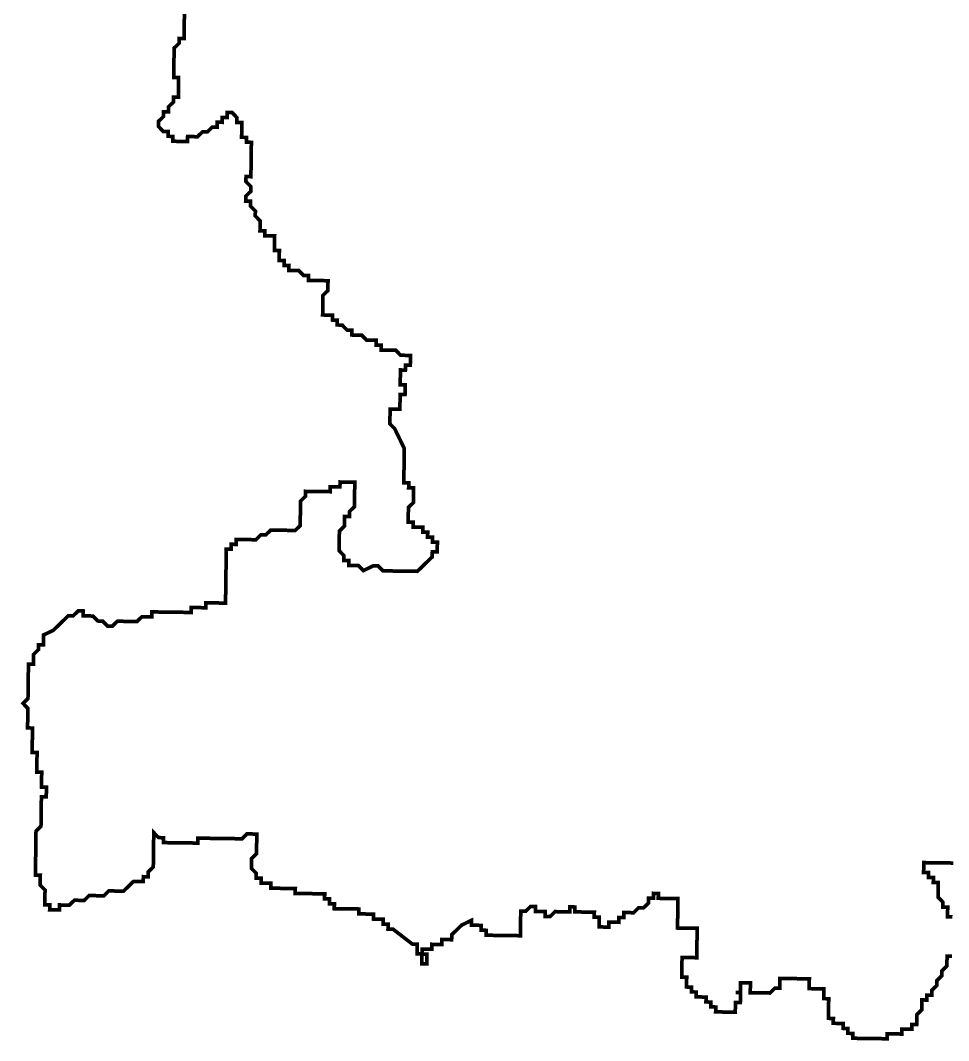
# Model space of a CAD drawing. Header units: metres. Extents: x 257673 to 289848, y 2129691 to 2228029.
# Drawn here: x 266583 to 267337, y 2169562 to 2170391 of the extents above; entities that cross this region are included whole.
import ezdxf

# ---------------------------------------------------------------- set-up
doc = ezdxf.new("R2010")
doc.units = ezdxf.units.M
doc.header["$MEASUREMENT"] = 0
doc.layers.add('HAZARDS LINE', color=1, linetype='Continuous')

msp = doc.modelspace()

# ---------------------------------------------------------------- linework, layer by layer
at = {"layer": 'HAZARDS LINE', "lineweight": 18}
for points in [[(266715.97, 2170396.58, 2.98, 2.98, 0), (266715.92, 2170392.59, 2.98, 2.98, 0), (266715.87, 2170388.6, 2.98, 2.98, 0), (266715.81, 2170384.62, 2.98, 2.98, 0), (266715.76, 2170380.63, 2.98, 2.98, 0), (266715.71, 2170376.64, 2.98, 2.98, 0), (266711.72, 2170376.7, 2.98, 2.98, 0), (266711.67, 2170372.71, 2.98, 2.98, 0), (266707.63, 2170368.78, 2.98, 2.98, 0), (266707.57, 2170364.79, 2.98, 2.98, 0), (266707.52, 2170360.8, 2.98, 2.98, 0), (266707.47, 2170356.82, 2.98, 2.98, 0), (266707.41, 2170352.83, 2.98, 2.98, 0), (266707.36, 2170348.84, 2.98, 2.98, 0), (266707.3, 2170344.86, 2.98, 2.98, 0), (266711.29, 2170344.8, 2.98, 2.98, 0), (266711.24, 2170340.82, 2.98, 2.98, 0), (266711.18, 2170336.83, 2.98, 2.98, 0), (266711.13, 2170332.84, 2.98, 2.98, 0), (266711.08, 2170328.86, 2.98, 2.98, 0), (266707.09, 2170328.91, 2.98, 2.98, 0), (266707.04, 2170324.92, 2.98, 2.98, 0), (266703, 2170320.99, 2.98, 2.98, 0), (266702.94, 2170317, 2.98, 2.98, 0), (266698.96, 2170317.06, 2.98, 2.98, 0), (266698.9, 2170313.07, 2.98, 2.98, 0), (266694.86, 2170309.14, 2.98, 2.98, 0), (266694.81, 2170305.15, 2.98, 2.98, 0), (266698.74, 2170301.11, 2.98, 2.98, 0), (266702.73, 2170301.06, 2.98, 2.98, 0), (266702.68, 2170297.07, 2.98, 2.98, 0), (266706.66, 2170297.02, 2.98, 2.98, 0), (266706.61, 2170293.03, 2.98, 2.98, 0), (266714.58, 2170292.92, 2.98, 2.98, 0), (266718.57, 2170292.87, 2.98, 2.98, 0), (266718.62, 2170296.85, 2.98, 2.98, 0), (266722.61, 2170296.8, 2.98, 2.98, 0), (266726.59, 2170296.75, 2.98, 2.98, 0), (266730.63, 2170300.68, 2.98, 2.98, 0), (266734.62, 2170300.63, 2.98, 2.98, 0), (266738.66, 2170304.56, 2.98, 2.98, 0), (266742.64, 2170304.51, 2.98, 2.98, 0), (266742.7, 2170308.49, 2.98, 2.98, 0), (266746.68, 2170308.44, 2.98, 2.98, 0), (266746.74, 2170312.43, 2.98, 2.98, 0), (266750.72, 2170312.37, 2.98, 2.98, 0), (266750.78, 2170316.36, 2.98, 2.98, 0), (266754.76, 2170316.31, 2.98, 2.98, 0), (266758.7, 2170312.27, 2.98, 2.98, 0), (266758.64, 2170308.28, 2.98, 2.98, 0), (266762.63, 2170308.23, 2.98, 2.98, 0), (266762.58, 2170304.24, 2.98, 2.98, 0), (266762.52, 2170300.25, 2.98, 2.98, 0), (266762.47, 2170296.27, 2.98, 2.98, 0), (266766.45, 2170296.21, 2.98, 2.98, 0), (266766.4, 2170292.22, 2.98, 2.98, 0), (266770.39, 2170292.17, 2.98, 2.98, 0), (266770.33, 2170288.18, 2.98, 2.98, 0), (266770.28, 2170284.2, 2.98, 2.98, 0), (266770.23, 2170280.21, 2.98, 2.98, 0), (266770.17, 2170276.22, 2.98, 2.98, 0), (266770.12, 2170272.24, 2.98, 2.98, 0), (266770.06, 2170268.25, 2.98, 2.98, 0), (266770.01, 2170264.26, 2.98, 2.98, 0), (266766.03, 2170264.32, 2.98, 2.98, 0), (266765.97, 2170260.33, 2.98, 2.98, 0), (266769.9, 2170256.29, 2.98, 2.98, 0), (266769.85, 2170252.3, 2.98, 2.98, 0), (266765.81, 2170248.37, 2.98, 2.98, 0), (266765.76, 2170244.38, 2.98, 2.98, 0), (266769.74, 2170244.33, 2.98, 2.98, 0), (266769.69, 2170240.34, 2.98, 2.98, 0), (266773.62, 2170236.3, 2.98, 2.98, 0), (266773.57, 2170232.32, 2.98, 2.98, 0), (266777.5, 2170228.28, 2.98, 2.98, 0), (266777.45, 2170224.29, 2.98, 2.98, 0), (266777.39, 2170220.3, 2.98, 2.98, 0), (266781.38, 2170220.25, 2.98, 2.98, 0), (266781.33, 2170216.26, 2.98, 2.98, 0), (266785.31, 2170216.21, 2.98, 2.98, 0), (266789.3, 2170216.15, 2.98, 2.98, 0), (266789.25, 2170212.17, 2.98, 2.98, 0), (266789.19, 2170208.18, 2.98, 2.98, 0), (266789.14, 2170204.19, 2.98, 2.98, 0), (266793.12, 2170204.14, 2.98, 2.98, 0), (266793.07, 2170200.15, 2.98, 2.98, 0), (266793.02, 2170196.17, 2.98, 2.98, 0), (266797, 2170196.11, 2.98, 2.98, 0), (266796.95, 2170192.13, 2.98, 2.98, 0), (266800.94, 2170192.07, 2.98, 2.98, 0), (266800.88, 2170188.09, 2.98, 2.98, 0), (266804.87, 2170188.03, 2.98, 2.98, 0), (266808.85, 2170187.98, 2.98, 2.98, 0), (266812.79, 2170183.94, 2.98, 2.98, 0), (266816.77, 2170183.88, 2.98, 2.98, 0), (266816.72, 2170179.9, 2.98, 2.98, 0), (266820.71, 2170179.84, 2.98, 2.98, 0), (266824.69, 2170179.79, 2.98, 2.98, 0), (266828.68, 2170179.74, 2.98, 2.98, 0), (266832.66, 2170179.68, 2.98, 2.98, 0), (266832.61, 2170175.7, 2.98, 2.98, 0), (266832.56, 2170171.71, 2.98, 2.98, 0), (266828.52, 2170167.78, 2.98, 2.98, 0), (266828.46, 2170163.79, 2.98, 2.98, 0), (266828.41, 2170159.8, 2.98, 2.98, 0), (266828.36, 2170155.82, 2.98, 2.98, 0), (266828.3, 2170151.83, 2.98, 2.98, 0), (266832.29, 2170151.78, 2.98, 2.98, 0), (266836.27, 2170151.72, 2.98, 2.98, 0), (266836.22, 2170147.74, 2.98, 2.98, 0), (266840.21, 2170147.68, 2.98, 2.98, 0), (266840.15, 2170143.7, 2.98, 2.98, 0), (266844.14, 2170143.64, 2.98, 2.98, 0), (266848.07, 2170139.6, 2.98, 2.98, 0), (266852.06, 2170139.55, 2.98, 2.98, 0), (266852, 2170135.56, 2.98, 2.98, 0), (266855.99, 2170135.51, 2.98, 2.98, 0), (266859.98, 2170135.45, 2.98, 2.98, 0), (266863.91, 2170131.41, 2.98, 2.98, 0), (266867.9, 2170131.36, 2.98, 2.98, 0), (266871.88, 2170131.31, 2.98, 2.98, 0), (266871.83, 2170127.32, 2.98, 2.98, 0), (266875.81, 2170127.27, 2.98, 2.98, 0), (266875.76, 2170123.28, 2.98, 2.98, 0), (266879.75, 2170123.23, 2.98, 2.98, 0), (266883.73, 2170123.17, 2.98, 2.98, 0), (266887.72, 2170123.12, 2.98, 2.98, 0), (266891.65, 2170119.08, 2.98, 2.98, 0), (266895.64, 2170119.02, 2.98, 2.98, 0), (266899.62, 2170118.97, 2.98, 2.98, 0), (266899.57, 2170114.98, 2.98, 2.98, 0), (266899.52, 2170111, 2.98, 2.98, 0), (266895.53, 2170111.05, 2.98, 2.98, 0), (266895.48, 2170107.06, 2.98, 2.98, 0), (266891.49, 2170107.12, 2.98, 2.98, 0), (266891.44, 2170103.13, 2.98, 2.98, 0), (266891.38, 2170099.14, 2.98, 2.98, 0), (266891.33, 2170095.16, 2.98, 2.98, 0), (266895.32, 2170095.1, 2.98, 2.98, 0), (266895.26, 2170091.12, 2.98, 2.98, 0), (266895.21, 2170087.13, 2.98, 2.98, 0), (266891.22, 2170087.18, 2.98, 2.98, 0), (266891.17, 2170083.2, 2.98, 2.98, 0), (266891.12, 2170079.21, 2.98, 2.98, 0), (266891.06, 2170075.22, 2.98, 2.98, 0), (266887.08, 2170075.28, 2.98, 2.98, 0), (266883.09, 2170075.33, 2.98, 2.98, 0), (266883.04, 2170071.34, 2.98, 2.98, 0), (266882.98, 2170067.36, 2.98, 2.98, 0), (266882.93, 2170063.37, 2.98, 2.98, 0), (266886.86, 2170059.33, 2.98, 2.98, 0), (266894.62, 2170043.28, 2.98, 2.98, 0), (266894.46, 2170031.31, 2.98, 2.98, 0), (266894.41, 2170027.33, 2.98, 2.98, 0), (266894.35, 2170023.34, 2.98, 2.98, 0), (266894.3, 2170019.35, 2.98, 2.98, 0), (266894.24, 2170015.37, 2.98, 2.98, 0), (266898.23, 2170015.31, 2.98, 2.98, 0), (266898.18, 2170011.33, 2.98, 2.98, 0), (266902.16, 2170011.27, 2.98, 2.98, 0), (266902.11, 2170007.29, 2.98, 2.98, 0), (266902.06, 2170003.3, 2.98, 2.98, 0), (266902, 2169999.31, 2.98, 2.98, 0), (266897.96, 2169995.38, 2.98, 2.98, 0), (266897.91, 2169991.39, 2.98, 2.98, 0), (266897.86, 2169987.41, 2.98, 2.98, 0), (266897.8, 2169983.42, 2.98, 2.98, 0), (266901.79, 2169983.37, 2.98, 2.98, 0), (266901.73, 2169979.38, 2.98, 2.98, 0), (266905.72, 2169979.33, 2.98, 2.98, 0), (266909.71, 2169979.27, 2.98, 2.98, 0), (266909.65, 2169975.29, 2.98, 2.98, 0), (266913.64, 2169975.23, 2.98, 2.98, 0), (266913.59, 2169971.25, 2.98, 2.98, 0), (266917.57, 2169971.19, 2.98, 2.98, 0), (266917.52, 2169967.2, 2.98, 2.98, 0), (266921.5, 2169967.15, 2.98, 2.98, 0), (266921.45, 2169963.16, 2.98, 2.98, 0), (266921.4, 2169959.18, 2.98, 2.98, 0), (266917.41, 2169959.23, 2.98, 2.98, 0), (266917.36, 2169955.24, 2.98, 2.98, 0), (266913.32, 2169951.31, 2.98, 2.98, 0), (266909.28, 2169947.38, 2.98, 2.98, 0), (266905.24, 2169943.44, 2.98, 2.98, 0), (266901.25, 2169943.5, 2.98, 2.98, 0), (266897.27, 2169943.55, 2.98, 2.98, 0), (266893.28, 2169943.61, 2.98, 2.98, 0), (266889.29, 2169943.66, 2.98, 2.98, 0), (266885.31, 2169943.71, 2.98, 2.98, 0), (266881.32, 2169943.77, 2.98, 2.98, 0), (266877.33, 2169943.82, 2.98, 2.98, 0), (266873.4, 2169947.86, 2.98, 2.98, 0), (266869.42, 2169947.91, 2.98, 2.98, 0), (266861.39, 2169944.03, 2.98, 2.98, 0), (266857.46, 2169948.07, 2.98, 2.98, 0), (266853.47, 2169948.13, 2.98, 2.98, 0), (266849.49, 2169948.18, 2.98, 2.98, 0), (266849.54, 2169952.17, 2.98, 2.98, 0), (266845.55, 2169952.22, 2.98, 2.98, 0), (266845.61, 2169956.21, 2.98, 2.98, 0), (266841.67, 2169960.25, 2.98, 2.98, 0), (266841.73, 2169964.24, 2.98, 2.98, 0), (266841.78, 2169968.22, 2.98, 2.98, 0), (266841.83, 2169972.21, 2.98, 2.98, 0), (266841.89, 2169976.2, 2.98, 2.98, 0), (266845.93, 2169980.13, 2.98, 2.98, 0), (266845.98, 2169984.12, 2.98, 2.98, 0), (266846.04, 2169988.1, 2.98, 2.98, 0), (266850.02, 2169988.05, 2.98, 2.98, 0), (266850.07, 2169992.04, 2.98, 2.98, 0), (266854.11, 2169995.97, 2.98, 2.98, 0), (266854.17, 2169999.96, 2.98, 2.98, 0), (266854.22, 2170003.94, 2.98, 2.98, 0), (266854.28, 2170007.93, 2.98, 2.98, 0), (266854.33, 2170011.92, 2.98, 2.98, 0), (266854.38, 2170015.9, 2.98, 2.98, 0), (266850.4, 2170015.96, 2.98, 2.98, 0), (266846.41, 2170016.01, 2.98, 2.98, 0), (266842.42, 2170016.06, 2.98, 2.98, 0), (266842.37, 2170012.08, 2.98, 2.98, 0), (266838.38, 2170012.13, 2.98, 2.98, 0), (266834.4, 2170012.19, 2.98, 2.98, 0), (266834.34, 2170008.2, 2.98, 2.98, 0), (266830.36, 2170008.25, 2.98, 2.98, 0), (266826.37, 2170008.31, 2.98, 2.98, 0), (266822.39, 2170008.36, 2.98, 2.98, 0), (266818.4, 2170008.41, 2.98, 2.98, 0), (266814.41, 2170008.47, 2.98, 2.98, 0), (266814.36, 2170004.48, 2.98, 2.98, 0), (266810.32, 2170000.55, 2.98, 2.98, 0), (266810.27, 2169996.56, 2.98, 2.98, 0), (266810.21, 2169992.57, 2.98, 2.98, 0), (266810.16, 2169988.59, 2.98, 2.98, 0), (266810.11, 2169984.6, 2.98, 2.98, 0), (266810.05, 2169980.61, 2.98, 2.98, 0), (266806.01, 2169976.68, 2.98, 2.98, 0), (266802.03, 2169976.73, 2.98, 2.98, 0), (266798.04, 2169976.79, 2.98, 2.98, 0), (266794.05, 2169976.84, 2.98, 2.98, 0), (266790.07, 2169976.89, 2.98, 2.98, 0), (266786.08, 2169976.95, 2.98, 2.98, 0), (266782.04, 2169973.01, 2.98, 2.98, 0), (266778.06, 2169973.07, 2.98, 2.98, 0), (266774.02, 2169969.13, 2.98, 2.98, 0), (266770.03, 2169969.19, 2.98, 2.98, 0), (266766.04, 2169969.24, 2.98, 2.98, 0), (266762.06, 2169969.3, 2.98, 2.98, 0), (266758.07, 2169969.35, 2.98, 2.98, 0), (266758.02, 2169965.36, 2.98, 2.98, 0), (266754.03, 2169965.42, 2.98, 2.98, 0), (266753.98, 2169961.43, 2.98, 2.98, 0), (266749.99, 2169961.48, 2.98, 2.98, 0), (266749.94, 2169957.5, 2.98, 2.98, 0), (266749.88, 2169953.51, 2.98, 2.98, 0), (266749.83, 2169949.52, 2.98, 2.98, 0), (266749.78, 2169945.54, 2.98, 2.98, 0), (266749.72, 2169941.55, 2.98, 2.98, 0), (266749.67, 2169937.56, 2.98, 2.98, 0), (266749.62, 2169933.57, 2.98, 2.98, 0), (266749.56, 2169929.59, 2.98, 2.98, 0), (266749.51, 2169925.6, 2.98, 2.98, 0), (266749.46, 2169921.61, 2.98, 2.98, 0), (266749.4, 2169917.63, 2.98, 2.98, 0), (266745.42, 2169917.68, 2.98, 2.98, 0), (266741.43, 2169917.74, 2.98, 2.98, 0), (266737.44, 2169917.79, 2.98, 2.98, 0), (266733.46, 2169917.84, 2.98, 2.98, 0), (266733.4, 2169913.86, 2.98, 2.98, 0), (266729.42, 2169913.91, 2.98, 2.98, 0), (266725.43, 2169913.96, 2.98, 2.98, 0), (266721.45, 2169914.02, 2.98, 2.98, 0), (266721.39, 2169910.03, 2.98, 2.98, 0), (266717.41, 2169910.08, 2.98, 2.98, 0), (266713.42, 2169910.14, 2.98, 2.98, 0), (266709.43, 2169910.19, 2.98, 2.98, 0), (266705.45, 2169910.24, 2.98, 2.98, 0), (266701.46, 2169910.3, 2.98, 2.98, 0), (266697.48, 2169910.35, 2.98, 2.98, 0), (266693.49, 2169910.4, 2.98, 2.98, 0), (266689.5, 2169910.46, 2.98, 2.98, 0), (266689.45, 2169906.47, 2.98, 2.98, 0), (266685.46, 2169906.53, 2.98, 2.98, 0), (266681.48, 2169906.58, 2.98, 2.98, 0), (266677.44, 2169902.65, 2.98, 2.98, 0), (266673.45, 2169902.7, 2.98, 2.98, 0), (266669.46, 2169902.75, 2.98, 2.98, 0), (266665.48, 2169902.81, 2.98, 2.98, 0), (266661.49, 2169902.86, 2.98, 2.98, 0), (266657.45, 2169898.93, 2.98, 2.98, 0), (266653.47, 2169898.98, 2.98, 2.98, 0), (266649.53, 2169903.02, 2.98, 2.98, 0), (266645.55, 2169903.07, 2.98, 2.98, 0), (266641.62, 2169907.11, 2.98, 2.98, 0), (266637.63, 2169907.17, 2.98, 2.98, 0), (266633.64, 2169907.22, 2.98, 2.98, 0), (266633.7, 2169911.21, 2.98, 2.98, 0), (266629.71, 2169911.26, 2.98, 2.98, 0), (266625.67, 2169907.33, 2.98, 2.98, 0), (266621.68, 2169907.38, 2.98, 2.98, 0), (266617.65, 2169903.45, 2.98, 2.98, 0), (266613.61, 2169899.52, 2.98, 2.98, 0), (266609.57, 2169895.58, 2.98, 2.98, 0), (266601.54, 2169891.7, 2.98, 2.98, 0), (266601.49, 2169887.72, 2.98, 2.98, 0), (266601.43, 2169883.73, 2.98, 2.98, 0), (266597.45, 2169883.78, 2.98, 2.98, 0), (266597.39, 2169879.8, 2.98, 2.98, 0), (266593.35, 2169875.86, 2.98, 2.98, 0), (266593.3, 2169871.88, 2.98, 2.98, 0), (266593.25, 2169867.89, 2.98, 2.98, 0), (266589.26, 2169867.94, 2.98, 2.98, 0), (266589.21, 2169863.96, 2.98, 2.98, 0), (266589.15, 2169859.97, 2.98, 2.98, 0), (266589.1, 2169855.98, 2.98, 2.98, 0), (266589.04, 2169852, 2.98, 2.98, 0), (266588.94, 2169844.02, 2.98, 2.98, 0), (266588.88, 2169840.04, 2.98, 2.98, 0), (266584.84, 2169836.1, 2.98, 2.98, 0), (266588.78, 2169832.06, 2.98, 2.98, 0), (266588.67, 2169824.09, 2.98, 2.98, 0), (266588.62, 2169820.1, 2.98, 2.98, 0), (266588.56, 2169816.12, 2.98, 2.98, 0), (266592.55, 2169816.06, 2.98, 2.98, 0), (266592.5, 2169812.08, 2.98, 2.98, 0), (266592.44, 2169808.09, 2.98, 2.98, 0), (266592.39, 2169804.1, 2.98, 2.98, 0), (266592.33, 2169800.11, 2.98, 2.98, 0), (266592.28, 2169796.13, 2.98, 2.98, 0), (266596.27, 2169796.07, 2.98, 2.98, 0), (266596.21, 2169792.09, 2.98, 2.98, 0), (266596.16, 2169788.1, 2.98, 2.98, 0), (266596.11, 2169784.11, 2.98, 2.98, 0), (266596.05, 2169780.13, 2.98, 2.98, 0), (266600.04, 2169780.07, 2.98, 2.98, 0), (266599.98, 2169776.09, 2.98, 2.98, 0), (266599.93, 2169772.1, 2.98, 2.98, 0), (266599.88, 2169768.11, 2.98, 2.98, 0), (266603.86, 2169768.06, 2.98, 2.98, 0), (266603.81, 2169764.07, 2.98, 2.98, 0), (266603.76, 2169760.09, 2.98, 2.98, 0), (266599.77, 2169760.14, 2.98, 2.98, 0), (266599.72, 2169756.15, 2.98, 2.98, 0), (266599.66, 2169752.17, 2.98, 2.98, 0), (266599.61, 2169748.18, 2.98, 2.98, 0), (266599.56, 2169744.19, 2.98, 2.98, 0), (266599.5, 2169740.21, 2.98, 2.98, 0), (266599.45, 2169736.22, 2.98, 2.98, 0), (266595.41, 2169732.29, 2.98, 2.98, 0), (266595.36, 2169728.3, 2.98, 2.98, 0), (266595.3, 2169724.31, 2.98, 2.98, 0), (266595.25, 2169720.33, 2.98, 2.98, 0), (266595.19, 2169716.34, 2.98, 2.98, 0), (266595.14, 2169712.35, 2.98, 2.98, 0), (266595.09, 2169708.37, 2.98, 2.98, 0), (266595.03, 2169704.38, 2.98, 2.98, 0), (266594.98, 2169700.39, 2.98, 2.98, 0), (266594.93, 2169696.4, 2.98, 2.98, 0), (266598.91, 2169696.35, 2.98, 2.98, 0), (266598.86, 2169692.36, 2.98, 2.98, 0), (266598.81, 2169688.38, 2.98, 2.98, 0), (266602.74, 2169684.34, 2.98, 2.98, 0), (266602.68, 2169680.35, 2.98, 2.98, 0), (266602.63, 2169676.36, 2.98, 2.98, 0), (266602.58, 2169672.38, 2.98, 2.98, 0), (266606.56, 2169672.32, 2.98, 2.98, 0), (266606.51, 2169668.34, 2.98, 2.98, 0), (266614.48, 2169668.23, 2.98, 2.98, 0), (266614.54, 2169672.22, 2.98, 2.98, 0), (266618.52, 2169672.16, 2.98, 2.98, 0), (266622.51, 2169672.11, 2.98, 2.98, 0), (266626.55, 2169676.04, 2.98, 2.98, 0), (266634.52, 2169675.93, 2.98, 2.98, 0), (266638.56, 2169679.87, 2.98, 2.98, 0), (266642.55, 2169679.81, 2.98, 2.98, 0), (266646.53, 2169679.76, 2.98, 2.98, 0), (266650.52, 2169679.71, 2.98, 2.98, 0), (266654.56, 2169683.64, 2.98, 2.98, 0), (266658.54, 2169683.59, 2.98, 2.98, 0), (266662.53, 2169683.53, 2.98, 2.98, 0), (266666.52, 2169683.48, 2.98, 2.98, 0), (266674.6, 2169691.35, 2.98, 2.98, 0), (266678.58, 2169691.29, 2.98, 2.98, 0), (266682.57, 2169691.24, 2.98, 2.98, 0), (266682.62, 2169695.23, 2.98, 2.98, 0), (266686.61, 2169695.17, 2.98, 2.98, 0), (266686.66, 2169699.16, 2.98, 2.98, 0), (266690.7, 2169703.09, 2.98, 2.98, 0), (266690.76, 2169707.08, 2.98, 2.98, 0), (266690.81, 2169711.07, 2.98, 2.98, 0), (266690.86, 2169715.05, 2.98, 2.98, 0), (266690.92, 2169719.04, 2.98, 2.98, 0), (266690.97, 2169723.03, 2.98, 2.98, 0), (266691.02, 2169727.01, 2.98, 2.98, 0), (266691.08, 2169731, 2.98, 2.98, 0), (266695.01, 2169726.96, 2.98, 2.98, 0), (266699, 2169726.91, 2.98, 2.98, 0), (266698.94, 2169722.92, 2.98, 2.98, 0), (266702.93, 2169722.86, 2.98, 2.98, 0), (266706.91, 2169722.81, 2.98, 2.98, 0), (266710.9, 2169722.76, 2.98, 2.98, 0), (266714.89, 2169722.7, 2.98, 2.98, 0), (266718.87, 2169722.65, 2.98, 2.98, 0), (266722.86, 2169722.6, 2.98, 2.98, 0), (266726.84, 2169722.54, 2.98, 2.98, 0), (266726.9, 2169726.53, 2.98, 2.98, 0), (266730.88, 2169726.48, 2.98, 2.98, 0), (266734.87, 2169726.42, 2.98, 2.98, 0), (266738.86, 2169726.37, 2.98, 2.98, 0), (266742.84, 2169726.32, 2.98, 2.98, 0), (266746.83, 2169726.26, 2.98, 2.98, 0), (266750.82, 2169726.21, 2.98, 2.98, 0), (266754.8, 2169726.15, 2.98, 2.98, 0), (266758.79, 2169726.1, 2.98, 2.98, 0), (266762.77, 2169726.05, 2.98, 2.98, 0), (266766.81, 2169729.98, 2.98, 2.98, 0), (266770.8, 2169729.93, 2.98, 2.98, 0), (266774.79, 2169729.87, 2.98, 2.98, 0), (266774.73, 2169725.89, 2.98, 2.98, 0), (266774.63, 2169717.91, 2.98, 2.98, 0), (266774.57, 2169713.93, 2.98, 2.98, 0), (266770.53, 2169709.99, 2.98, 2.98, 0), (266770.48, 2169706.01, 2.98, 2.98, 0), (266770.42, 2169702.02, 2.98, 2.98, 0), (266774.36, 2169697.98, 2.98, 2.98, 0), (266774.3, 2169693.99, 2.98, 2.98, 0), (266778.29, 2169693.94, 2.98, 2.98, 0), (266778.24, 2169689.95, 2.98, 2.98, 0), (266782.22, 2169689.9, 2.98, 2.98, 0), (266786.21, 2169689.84, 2.98, 2.98, 0), (266786.15, 2169685.86, 2.98, 2.98, 0), (266790.14, 2169685.8, 2.98, 2.98, 0), (266794.13, 2169685.75, 2.98, 2.98, 0), (266798.11, 2169685.7, 2.98, 2.98, 0), (266802.1, 2169685.64, 2.98, 2.98, 0), (266806.09, 2169685.59, 2.98, 2.98, 0), (266806.03, 2169681.6, 2.98, 2.98, 0), (266810.02, 2169681.55, 2.98, 2.98, 0), (266814, 2169681.5, 2.98, 2.98, 0), (266817.99, 2169681.44, 2.98, 2.98, 0), (266821.98, 2169681.39, 2.98, 2.98, 0), (266825.96, 2169681.34, 2.98, 2.98, 0), (266829.95, 2169681.28, 2.98, 2.98, 0), (266829.9, 2169677.3, 2.98, 2.98, 0), (266833.88, 2169677.24, 2.98, 2.98, 0), (266833.83, 2169673.25, 2.98, 2.98, 0), (266837.81, 2169673.2, 2.98, 2.98, 0), (266837.76, 2169669.21, 2.98, 2.98, 0), (266841.75, 2169669.16, 2.98, 2.98, 0), (266845.73, 2169669.11, 2.98, 2.98, 0), (266849.72, 2169669.05, 2.98, 2.98, 0), (266853.7, 2169669, 2.98, 2.98, 0), (266857.69, 2169668.95, 2.98, 2.98, 0), (266857.64, 2169664.96, 2.98, 2.98, 0), (266861.62, 2169664.91, 2.98, 2.98, 0), (266865.61, 2169664.85, 2.98, 2.98, 0), (266869.6, 2169664.8, 2.98, 2.98, 0), (266869.54, 2169660.81, 2.98, 2.98, 0), (266873.53, 2169660.76, 2.98, 2.98, 0), (266877.51, 2169660.7, 2.98, 2.98, 0), (266877.46, 2169656.72, 2.98, 2.98, 0), (266881.45, 2169656.66, 2.98, 2.98, 0), (266881.39, 2169652.68, 2.98, 2.98, 0), (266885.38, 2169652.62, 2.98, 2.98, 0), (266901.16, 2169640.45, 2.98, 2.98, 0), (266905.15, 2169640.4, 2.98, 2.98, 0), (266905.1, 2169636.41, 2.98, 2.98, 0), (266905.04, 2169632.42, 2.98, 2.98, 0), (266909.03, 2169632.37, 2.98, 2.98, 0), (266908.97, 2169628.38, 2.98, 2.98, 0), (266908.92, 2169624.39, 2.98, 2.98, 0), (266912.91, 2169624.34, 2.98, 2.98, 0), (266912.96, 2169628.33, 2.98, 2.98, 0), (266913.01, 2169632.31, 2.98, 2.98, 0), (266909.03, 2169632.37, 2.98, 2.98, 0), (266909.08, 2169636.36, 2.98, 2.98, 0), (266913.07, 2169636.3, 2.98, 2.98, 0), (266917.05, 2169636.25, 2.98, 2.98, 0), (266917.11, 2169640.23, 2.98, 2.98, 0), (266921.09, 2169640.18, 2.98, 2.98, 0), (266925.08, 2169640.13, 2.98, 2.98, 0), (266925.13, 2169644.11, 2.98, 2.98, 0), (266929.12, 2169644.06, 2.98, 2.98, 0), (266933.11, 2169644.01, 2.98, 2.98, 0), (266933.16, 2169647.99, 2.98, 2.98, 0), (266941.24, 2169655.86, 2.98, 2.98, 0), (266949.27, 2169659.74, 2.98, 2.98, 0), (266949.21, 2169655.75, 2.98, 2.98, 0), (266953.2, 2169655.7, 2.98, 2.98, 0), (266957.18, 2169655.65, 2.98, 2.98, 0), (266957.13, 2169651.66, 2.98, 2.98, 0), (266961.12, 2169651.61, 2.98, 2.98, 0), (266961.06, 2169647.62, 2.98, 2.98, 0), (266965.05, 2169647.57, 2.98, 2.98, 0), (266969.04, 2169647.51, 2.98, 2.98, 0), (266973.02, 2169647.46, 2.98, 2.98, 0), (266977.01, 2169647.4, 2.98, 2.98, 0), (266980.99, 2169647.35, 2.98, 2.98, 0), (266984.98, 2169647.3, 2.98, 2.98, 0), (266988.97, 2169647.24, 2.98, 2.98, 0), (266989.02, 2169651.23, 2.98, 2.98, 0), (266989.07, 2169655.22, 2.98, 2.98, 0), (266989.13, 2169659.2, 2.98, 2.98, 0), (266989.18, 2169663.19, 2.98, 2.98, 0), (266989.23, 2169667.18, 2.98, 2.98, 0), (266993.22, 2169667.12, 2.98, 2.98, 0), (266997.26, 2169671.06, 2.98, 2.98, 0), (267001.25, 2169671, 2.98, 2.98, 0), (267001.19, 2169667.02, 2.98, 2.98, 0), (267005.18, 2169666.96, 2.98, 2.98, 0), (267009.16, 2169666.91, 2.98, 2.98, 0), (267009.11, 2169662.92, 2.98, 2.98, 0), (267013.1, 2169662.87, 2.98, 2.98, 0), (267017.14, 2169666.8, 2.98, 2.98, 0), (267021.12, 2169666.75, 2.98, 2.98, 0), (267025.11, 2169666.69, 2.98, 2.98, 0), (267029.1, 2169666.64, 2.98, 2.98, 0), (267029.15, 2169670.63, 2.98, 2.98, 0), (267033.14, 2169670.57, 2.98, 2.98, 0), (267033.08, 2169666.59, 2.98, 2.98, 0), (267037.07, 2169666.53, 2.98, 2.98, 0), (267041.05, 2169666.48, 2.98, 2.98, 0), (267045.04, 2169666.43, 2.98, 2.98, 0), (267049.03, 2169666.37, 2.98, 2.98, 0), (267048.97, 2169662.39, 2.98, 2.98, 0), (267052.96, 2169662.33, 2.98, 2.98, 0), (267052.91, 2169658.35, 2.98, 2.98, 0), (267052.85, 2169654.36, 2.98, 2.98, 0), (267056.84, 2169654.31, 2.98, 2.98, 0), (267060.82, 2169654.25, 2.98, 2.98, 0), (267060.88, 2169658.24, 2.98, 2.98, 0), (267064.86, 2169658.19, 2.98, 2.98, 0), (267068.85, 2169658.13, 2.98, 2.98, 0), (267068.9, 2169662.12, 2.98, 2.98, 0), (267072.89, 2169662.06, 2.98, 2.98, 0), (267072.94, 2169666.05, 2.98, 2.98, 0), (267076.93, 2169666, 2.98, 2.98, 0), (267080.92, 2169665.94, 2.98, 2.98, 0), (267084.96, 2169669.88, 2.98, 2.98, 0), (267088.94, 2169669.82, 2.98, 2.98, 0), (267092.98, 2169673.76, 2.98, 2.98, 0), (267093.03, 2169677.74, 2.98, 2.98, 0), (267097.02, 2169677.69, 2.98, 2.98, 0), (267097.07, 2169681.68, 2.98, 2.98, 0), (267101.06, 2169681.62, 2.98, 2.98, 0), (267101.01, 2169677.64, 2.98, 2.98, 0), (267104.99, 2169677.58, 2.98, 2.98, 0), (267108.98, 2169677.53, 2.98, 2.98, 0), (267112.97, 2169677.48, 2.98, 2.98, 0), (267116.95, 2169677.42, 2.98, 2.98, 0), (267116.9, 2169673.44, 2.98, 2.98, 0), (267116.84, 2169669.45, 2.98, 2.98, 0), (267116.79, 2169665.46, 2.98, 2.98, 0), (267116.74, 2169661.48, 2.98, 2.98, 0), (267116.68, 2169657.49, 2.98, 2.98, 0), (267116.63, 2169653.5, 2.98, 2.98, 0), (267120.62, 2169653.45, 2.98, 2.98, 0), (267124.6, 2169653.39, 2.98, 2.98, 0), (267128.59, 2169653.34, 2.98, 2.98, 0), (267132.57, 2169653.29, 2.98, 2.98, 0), (267132.52, 2169649.3, 2.98, 2.98, 0), (267132.47, 2169645.31, 2.98, 2.98, 0), (267132.41, 2169641.33, 2.98, 2.98, 0), (267132.36, 2169637.34, 2.98, 2.98, 0), (267132.31, 2169633.35, 2.98, 2.98, 0), (267132.25, 2169629.37, 2.98, 2.98, 0), (267128.27, 2169629.42, 2.98, 2.98, 0), (267124.28, 2169629.47, 2.98, 2.98, 0), (267120.29, 2169629.53, 2.98, 2.98, 0), (267120.24, 2169625.54, 2.98, 2.98, 0), (267120.19, 2169621.55, 2.98, 2.98, 0), (267120.13, 2169617.57, 2.98, 2.98, 0), (267120.08, 2169613.58, 2.98, 2.98, 0), (267124.07, 2169613.53, 2.98, 2.98, 0), (267124.01, 2169609.54, 2.98, 2.98, 0), (267123.96, 2169605.55, 2.98, 2.98, 0), (267127.95, 2169605.5, 2.98, 2.98, 0), (267127.89, 2169601.51, 2.98, 2.98, 0), (267131.88, 2169601.46, 2.98, 2.98, 0), (267131.82, 2169597.47, 2.98, 2.98, 0), (267135.81, 2169597.42, 2.98, 2.98, 0), (267139.8, 2169597.37, 2.98, 2.98, 0), (267139.74, 2169593.38, 2.98, 2.98, 0), (267143.73, 2169593.32, 2.98, 2.98, 0), (267143.68, 2169589.34, 2.98, 2.98, 0), (267147.66, 2169589.28, 2.98, 2.98, 0), (267147.61, 2169585.3, 2.98, 2.98, 0), (267151.59, 2169585.24, 2.98, 2.98, 0), (267155.58, 2169585.19, 2.98, 2.98, 0), (267159.57, 2169585.14, 2.98, 2.98, 0), (267163.55, 2169585.08, 2.98, 2.98, 0), (267163.61, 2169589.07, 2.98, 2.98, 0), (267163.66, 2169593.06, 2.98, 2.98, 0), (267167.65, 2169593, 2.98, 2.98, 0), (267167.7, 2169596.99, 2.98, 2.98, 0), (267167.75, 2169600.98, 2.98, 2.98, 0), (267163.77, 2169601.03, 2.98, 2.98, 0), (267167.75, 2169600.98, 2.98, 2.98, 0), (267167.81, 2169604.96, 2.98, 2.98, 0), (267167.86, 2169608.95, 2.98, 2.98, 0), (267171.85, 2169608.9, 2.98, 2.98, 0), (267175.83, 2169608.84, 2.98, 2.98, 0), (267175.78, 2169604.86, 2.98, 2.98, 0), (267175.73, 2169600.87, 2.98, 2.98, 0), (267179.71, 2169600.82, 2.98, 2.98, 0), (267183.7, 2169600.76, 2.98, 2.98, 0), (267187.68, 2169600.71, 2.98, 2.98, 0), (267191.67, 2169600.66, 2.98, 2.98, 0), (267195.71, 2169604.59, 2.98, 2.98, 0), (267199.7, 2169604.53, 2.98, 2.98, 0), (267199.75, 2169608.52, 2.98, 2.98, 0), (267199.8, 2169612.51, 2.98, 2.98, 0), (267203.79, 2169612.45, 2.98, 2.98, 0), (267207.78, 2169612.4, 2.98, 2.98, 0), (267211.76, 2169612.35, 2.98, 2.98, 0), (267215.75, 2169612.29, 2.98, 2.98, 0), (267219.73, 2169612.24, 2.98, 2.98, 0), (267223.72, 2169612.19, 2.98, 2.98, 0), (267223.67, 2169608.2, 2.98, 2.98, 0), (267223.61, 2169604.21, 2.98, 2.98, 0), (267227.6, 2169604.16, 2.98, 2.98, 0), (267231.59, 2169604.11, 2.98, 2.98, 0), (267235.57, 2169604.05, 2.98, 2.98, 0), (267235.52, 2169600.07, 2.98, 2.98, 0), (267235.46, 2169596.08, 2.98, 2.98, 0), (267239.45, 2169596.03, 2.98, 2.98, 0), (267239.4, 2169592.04, 2.98, 2.98, 0), (267239.34, 2169588.05, 2.98, 2.98, 0), (267239.29, 2169584.06, 2.98, 2.98, 0), (267239.24, 2169580.08, 2.98, 2.98, 0), (267243.22, 2169580.02, 2.98, 2.98, 0), (267243.17, 2169576.04, 2.98, 2.98, 0), (267247.15, 2169575.98, 2.98, 2.98, 0), (267251.14, 2169575.93, 2.98, 2.98, 0), (267251.09, 2169571.94, 2.98, 2.98, 0), (267255.07, 2169571.89, 2.98, 2.98, 0), (267255.02, 2169567.9, 2.98, 2.98, 0), (267259.01, 2169567.85, 2.98, 2.98, 0), (267258.95, 2169563.86, 2.98, 2.98, 0), (267262.94, 2169563.81, 2.98, 2.98, 0), (267266.92, 2169563.76, 2.98, 2.98, 0), (267270.91, 2169563.7, 2.98, 2.98, 0), (267274.9, 2169563.65, 2.98, 2.98, 0), (267278.88, 2169563.59, 2.98, 2.98, 0), (267282.87, 2169563.54, 2.98, 2.98, 0), (267286.86, 2169563.49, 2.98, 2.98, 0), (267286.91, 2169567.47, 2.98, 2.98, 0), (267290.9, 2169567.42, 2.98, 2.98, 0), (267294.88, 2169567.37, 2.98, 2.98, 0), (267298.87, 2169567.31, 2.98, 2.98, 0), (267298.92, 2169571.3, 2.98, 2.98, 0), (267302.91, 2169571.25, 2.98, 2.98, 0), (267306.89, 2169571.19, 2.98, 2.98, 0), (267306.95, 2169575.18, 2.98, 2.98, 0), (267310.93, 2169575.13, 2.98, 2.98, 0), (267310.99, 2169579.11, 2.98, 2.98, 0), (267311.04, 2169583.1, 2.98, 2.98, 0), (267315.08, 2169587.03, 2.98, 2.98, 0), (267315.13, 2169591.02, 2.98, 2.98, 0), (267315.19, 2169595.01, 2.98, 2.98, 0), (267319.17, 2169594.95, 2.98, 2.98, 0), (267319.23, 2169598.94, 2.98, 2.98, 0), (267323.21, 2169598.89, 2.98, 2.98, 0), (267323.27, 2169602.87, 2.98, 2.98, 0), (267327.31, 2169606.81, 2.98, 2.98, 0), (267327.36, 2169610.79, 2.98, 2.98, 0), (267331.4, 2169614.73, 2.98, 2.98, 0), (267331.45, 2169618.71, 2.98, 2.98, 0), (267335.49, 2169622.65, 2.98, 2.98, 0), (267335.55, 2169626.63, 2.98, 2.98, 0), (267335.6, 2169630.62, 2.98, 2.98, 0), (267339.59, 2169630.57, 2.98, 2.98, 0)], [(267340.02, 2169662.46, 2.98, 2.98, 0), (267336.03, 2169662.51, 2.98, 2.98, 0), (267336.08, 2169666.5, 2.98, 2.98, 0), (267336.14, 2169670.49, 2.98, 2.98, 0), (267332.15, 2169670.54, 2.98, 2.98, 0), (267332.2, 2169674.53, 2.98, 2.98, 0), (267328.27, 2169678.57, 2.98, 2.98, 0), (267328.33, 2169682.56, 2.98, 2.98, 0), (267328.38, 2169686.54, 2.98, 2.98, 0), (267328.43, 2169690.53, 2.98, 2.98, 0), (267324.45, 2169690.58, 2.98, 2.98, 0), (267324.5, 2169694.57, 2.98, 2.98, 0), (267320.51, 2169694.62, 2.98, 2.98, 0), (267320.57, 2169698.61, 2.98, 2.98, 0), (267316.58, 2169698.66, 2.98, 2.98, 0), (267316.63, 2169702.65, 2.98, 2.98, 0), (267316.69, 2169706.64, 2.98, 2.98, 0), (267324.66, 2169706.53, 2.98, 2.98, 0), (267328.65, 2169706.48, 2.98, 2.98, 0), (267332.63, 2169706.42, 2.98, 2.98, 0), (267336.62, 2169706.37, 2.98, 2.98, 0), (267340.61, 2169706.32, 2.98, 2.98, 0)]]:
    msp.add_lwpolyline(points, format="xyseb", dxfattribs=at)

doc.saveas('drawing.dxf')
